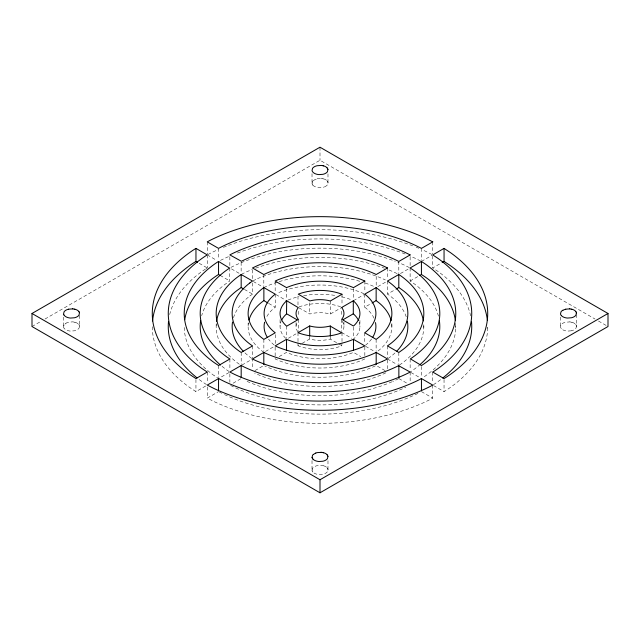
<?xml version="1.0" encoding="UTF-8"?>
<svg xmlns="http://www.w3.org/2000/svg" width="640" height="640" viewBox="0 0 640 640"><rect width="100%" height="100%" fill="white"/><g stroke="black" fill="none" stroke-linecap="round" stroke-linejoin="round"><path stroke-width="0.48" stroke-dasharray="3.2 2.4" d="M63.928 327.992A8.056 4.648 0 0 1 63.552 327.056L64.072 324.872A7.88 4.552 0 0 1 64.832 324.008M79.512 315.424L79.512 326.6L78.984 328.176A7.88 4.552 0 0 1 77.184 329.768A7.888 4.552 0 0 1 74.408 330.816L70.56 331.096A8.056 4.648 0 0 1 68.928 330.88L67.904 330.632A8.056 4.648 0 0 1 64.368 328.6L63.976 328.024M312.072 183.632L312.544 181.416A7.88 4.552 0 0 1 313.304 180.56M327.984 173.832L327.984 183.144L327.456 184.72A7.88 4.552 0 0 1 326.696 185.576A7.888 4.552 0 0 1 324.36 186.928M312.072 470.536L312.544 468.32A7.88 4.552 0 0 1 313.304 467.464A7.888 4.552 0 0 1 317.112 465.68L320.976 465.4A8.056 4.648 0 0 1 322.6 465.616L323.624 465.864M327.984 460.736L327.984 470.056L327.456 471.624A7.88 4.552 0 0 1 326.696 472.488A7.888 4.552 0 0 1 322.888 474.264L319.024 474.552A8.056 4.648 0 0 1 317.4 474.336L316.376 474.08A8.056 4.648 0 0 1 312.84 472.048M561.352 328.616L560.92 328.024A8.056 4.648 0 0 1 560.496 327.056L561.016 324.872A7.88 4.552 0 0 1 562.816 323.272A7.888 4.552 0 0 1 565.592 322.224L569.44 321.944M576.456 314.488L576.456 326.6L575.928 328.176A7.88 4.552 0 0 1 575.168 329.032A7.888 4.552 0 0 1 571.36 330.808M275.232 294.152L275.232 307.192L273.112 308.944A55.904 32.272 0 0 0 265.84 318.528M365.472 345.264L366.888 344.096A55.904 32.272 0 0 0 372.192 338.088M249.84 296L252.528 294.088L252.528 281.04L257.52 278.648M388.144 358.48L390.16 357.04A87.84 50.712 0 0 0 394.976 352.944M399.504 365.024L402.912 362.592A103.824 59.944 0 0 0 423.792 325.056M206.072 268.68L207.256 267.952L207.256 255.84M433.336 384.728L434.52 383.992A151.736 87.608 0 0 0 441.184 379.24M433.552 385.56L444.04 391.616L446.568 390.048A167.712 96.824 0 0 0 487.712 326.28L487.68 328.208M229.848 267.952L229.592 281.144A119.8 69.16 0 0 0 201.672 315.696M32 326.52L41.512 321.032M44.976 319.032L320 160.248L595.024 319.032M152.296 326.76A167.712 96.824 0 0 0 189.664 387.456L195.944 391.624L206.448 385.56M229.08 372.496L218.576 378.56L214.488 375.848M242.008 365.024L252.52 358.96L252.496 369.224M265.48 351.472L274.44 346.304M288.376 338.256L296.72 333.44M298.824 307.776L309.872 313.984A23.96 13.832 0 0 1 329.36 313.792L330.312 314.048L342 307.296M353.456 300.688L364.04 294.576M377.808 286.624L386.696 281.496M400.432 273.56L410.136 267.96L410.112 281.016L413.096 283A119.8 69.16 0 0 1 438.904 318.088M421.448 261.432L431.952 255.36M207.24 386.968L207.24 398.144L218.552 391.616M233.096 383.216L241.184 378.544M254.92 370.616L263.808 365.48M279.216 356.584L286.544 352.352L287.936 352.96A55.904 32.272 0 0 0 350.448 353.592L353.472 352.368L360.776 356.584M298 342.952L298 345.744L301.336 343.816M302.176 343.336L309.688 339L310.64 339.256A23.96 13.832 0 0 0 330.128 339.056L337.832 343.336M374 318.168A55.904 32.272 0 0 0 365.792 308.008L364.744 307.208L371.264 303.448M406.232 316.84A87.84 50.712 0 0 0 388.272 294.6L387.48 294.08L395.568 289.416M410.112 281.016L418.192 276.352M470.608 315.848A151.736 87.608 0 0 0 437.92 271.392L432.744 267.952L441.632 262.816M207.936 254.544L209.976 253.448A167.712 96.824 0 0 1 218.224 249.56M432.744 385.096L432.744 398.136L430.024 399.6A167.712 96.824 0 0 1 214.456 401.768L207.24 398.144M263.816 287.568L267.136 286.016A87.84 50.712 0 0 1 277.416 282.168M364.832 358.928L363.256 359.664A71.872 41.496 0 0 1 278.776 360.512L275.152 358.936L275.152 346.824M385.848 372.816L382.48 374.392A103.824 59.944 0 0 1 254.656 373.104M288.04 300.064L289.552 299.456A55.904 32.272 0 0 1 299.056 296.592M342.008 342.952L341.744 345.856A39.928 23.056 0 0 1 299.432 346.28L298 345.744M317.136 178.76L320.976 178.488M571.336 330.824L567.496 331.096A8.056 4.648 0 0 1 565.872 330.88L564.848 330.632A8.056 4.648 0 0 1 561.312 328.6M322.6 178.704L323.624 178.96M571.072 322.16L572.096 322.416M74.128 322.16L75.152 322.416M363.944 293.712L361.224 292.528A71.872 41.496 0 0 0 276.744 293.384M431.96 254.496L425.544 251.272A167.712 96.824 0 0 0 422.2 249.752M420.6 261L415.488 258.44A151.736 87.608 0 0 0 410.472 256.192M409.352 267.568L405.44 265.608A135.768 78.384 0 0 0 397.872 262.312M397.104 273.632L395.384 272.776A119.8 69.16 0 0 0 388.704 269.864M230.648 385.472L234.56 387.432A135.768 78.384 0 0 0 405.84 387.248M219.4 392.04L221.952 393.32M598.488 321.032L606.272 325.52M207.256 254.904L216.936 260.496M231.456 268.88L240.328 274M253.28 281.48L262.2 286.632M275.976 294.584L286.528 300.672M341.616 332.48L351.632 338.264M365.576 346.312L374.504 351.464M387.472 358.96L397.2 364.576M410.96 372.52L421.448 378.568M199.192 263.288L207.256 267.952M220.16 275.4L229.848 280.992M244.416 289.408L252.528 294.088M268.744 303.448L275.232 307.192M338.672 343.824L342.008 345.752M385.096 370.624L376.184 365.48L372.864 367.024A87.84 50.712 0 0 1 264.728 365.928M398.864 378.568L406.928 383.232M421.448 391.616L432.744 398.136M229.144 371.528L226.904 370.048A119.8 69.16 0 0 1 221.864 366.184M206.52 384.6L202.08 381.648A151.736 87.608 0 0 1 198.464 378.976M263.856 352.416L261.12 350.32A71.872 41.496 0 0 1 248.4 322.904M575.584 324.424L576.024 325.016M327.112 180.976L327.552 181.568M312.888 185.16L312.448 184.568M327.112 467.88L327.552 468.472M312.888 472.064L312.448 471.472M78.648 324.424L79.08 325.016M576.4 325.96L576.456 326.6M327.928 182.504L327.984 183.144M327.928 469.416L327.984 470.056M79.456 325.96L79.512 326.6M560.488 317.128L560.488 326.44M455.744 326.024L455.744 327.888M444.04 379.504L444.04 391.616M432.76 241.856L432.76 253.968M432.744 255.84L432.744 267.952M432.744 372.048L432.744 383.232M423.808 324.776L423.808 327.568M421.448 248.384L421.448 260.496M421.448 366.464L421.448 377.64M410.136 256.784L410.136 266.096M410.152 359.008L410.152 370.192M410.152 372.048L410.152 382.296M398.816 261.456L398.816 273.56M398.824 352.464L398.824 364.576M391.864 323.52L391.864 327.248M387.504 267.984L387.504 279.16M387.48 281.04L387.48 294.08M387.472 345.912L387.472 358.024M387.528 359.92L387.528 369.232M376.192 276.384L376.192 286.624M376.128 339.36L376.128 351.472M364.848 281.064L364.848 292.24M364.768 332.808L364.768 343.984M364.832 346.816L364.832 357.064M364.744 294.168L364.744 307.208M359.928 320.4L359.928 326.92M353.456 288.576L353.456 299.752M353.304 327.12L353.304 338.296M343.952 322.104L343.952 326.76M342 294.256L342 305.432M342.008 332.704L342.008 342.024M341.608 311.248L341.608 315.904M341.616 319.44L341.616 331.544M330.312 301L330.312 314.048M330.32 337.136L330.32 339M320 147.208L320 160.248M312.016 173.672L312.016 182.984M312.016 460.576L312.016 469.896M309.688 337.136L309.688 339M309.68 302.864L309.68 314.04M298.384 311.248L298.384 315.904M298.392 319.432L298.392 331.544M297.992 296.112L297.992 305.432M298 332.704L298 342.016M296.048 322.552L296.048 326.28M286.704 326.184L286.704 338.288M286.528 288.568L286.528 299.744M280.072 319.6L280.072 326.12M275.168 282.008L275.168 292.256M275.256 334.656L275.256 343.968M263.816 274.52L263.816 286.632M263.856 339.376L263.856 351.48M252.52 345.92L252.52 358.032M252.472 269.832L252.472 279.152M248.136 323L248.136 325.8M241.2 352.456L241.2 364.56M241.136 262.36L241.136 273.536M229.848 256.768L229.848 266.088M229.888 358.984L229.888 370.16M229.864 373.904L229.864 382.288M218.552 248.384L218.552 259.568M218.576 365.52L218.576 377.624M216.192 323.608L216.192 325.472M207.256 241.864L207.256 253.976M207.256 372.048L207.256 383.232M195.944 379.512L195.944 391.624M63.544 317.128L63.544 326.44M223.368 247.384A167.712 96.824 0 0 1 412.68 245.824M416.192 247.208A167.712 96.824 0 0 1 418.792 248.28M312.4 471.448A8.056 4.648 0 0 1 312.024 470.504M323.68 465.792A8.056 4.648 0 0 1 327.184 467.824M327.632 468.424A8.056 4.648 0 0 1 328.008 469.368M417.936 393.432A151.736 87.608 0 0 1 224.504 394.6M169.688 314.552A151.736 87.608 0 0 1 205.48 269.048M220.456 260.408A151.736 87.608 0 0 1 228.688 256.56M237.36 253.048A151.736 87.608 0 0 1 407.032 254.76M391.776 324.352A71.872 41.496 0 0 1 377.4 351.496M420.464 364.192A119.8 69.16 0 0 1 410.408 371.896M398.592 378.72A119.8 69.16 0 0 1 392.928 381.392M392.096 381.752A119.8 69.16 0 0 1 245.424 380.648M241.4 274.32A119.8 69.16 0 0 1 252.144 269.52M255.632 268.184A119.8 69.16 0 0 1 384.36 268.184M569.472 321.864A8.056 4.648 0 0 1 571.104 322.088M572.152 322.344A8.056 4.648 0 0 1 575.656 324.368M576.104 324.976A8.056 4.648 0 0 1 576.48 325.912M312.84 185.144A8.056 4.648 0 0 0 316.352 187.168L317.4 187.424A8.056 4.648 0 0 0 319.024 187.64L322.864 187.368A7.88 4.552 0 0 0 324.352 186.936M312.4 184.536A8.056 4.648 0 0 1 312.024 183.6M321 178.416A8.056 4.648 0 0 1 322.632 178.632M323.68 178.888A8.056 4.648 0 0 1 327.184 180.912M327.632 181.52A8.056 4.648 0 0 1 328.008 182.456M342.056 321.12A23.96 13.832 0 0 1 342.912 330.568M297.944 331.928A23.96 13.832 0 0 1 297.632 321.56M313.456 180.632A7.888 4.552 0 0 1 317.264 178.848M251.744 358.44A87.84 50.712 0 0 1 244.712 352.64M233.504 317.712A87.84 50.712 0 0 1 249.856 296M279.216 281.608A87.84 50.712 0 0 1 359.888 281.336M365.248 283.048A87.84 50.712 0 0 1 375.288 287.112M239.304 364.24A103.824 59.944 0 0 1 216.28 323.8M257.512 278.648A103.824 59.944 0 0 1 385.336 279.936M455.648 323.328A135.768 78.384 0 0 1 423.24 377.432M214.488 375.856A135.768 78.384 0 0 1 184.248 325.16M230.928 267.368A135.768 78.384 0 0 1 395.264 261.288M74.16 322.088A8.056 4.648 0 0 0 72.528 321.864L68.664 322.216A7.888 4.552 0 0 0 65.88 323.264M75.208 322.344A8.056 4.648 0 0 1 78.72 324.368M79.16 324.976A8.056 4.648 0 0 1 79.536 325.912M274.208 345.032A55.904 32.272 0 0 1 268.544 339.128M303.656 295.656A55.904 32.272 0 0 1 336.344 295.656M341.84 296.808A55.904 32.272 0 0 1 352.064 300.08M359.2 322.12A39.928 23.056 0 0 1 353.488 339.08M285.768 338.392A39.928 23.056 0 0 1 281.088 321.336M299.04 306.896A39.928 23.056 0 0 1 340.568 306.76M64.976 324.088A7.888 4.552 0 0 1 66.024 323.344"/><path stroke-width="0.96" d="M286.696 300.768L286.512 300.92A39.928 23.056 0 0 0 285.768 325.352L286.704 326.184L298.392 319.432L297.944 318.888A23.96 13.832 0 0 1 298.288 307.632L286.696 300.768L286.512 313.968A39.928 23.056 0 0 0 281.816 319.784M249.84 282.96L252.528 281.04L241.176 274.488L237.088 277.408A103.824 59.944 0 0 0 239.304 351.2L241.2 352.456L252.52 345.92L251.728 345.4A87.84 50.712 0 0 1 249.856 282.952M241.176 274.488L241.176 287.536L237.088 290.448A103.824 59.944 0 0 0 216.576 321.296M263.872 287.592L262.6 288.504A71.872 41.496 0 0 0 261.128 337.28L263.856 339.376L275.256 332.792L274.208 331.992A55.904 32.272 0 0 1 273.12 295.904L275.232 294.152L263.872 287.592L263.872 300.64L262.6 301.544A71.872 41.496 0 0 0 249.008 320.032M195.96 248.384L193.432 249.952A167.712 96.824 0 0 0 189.664 374.416L195.944 378.584L207.256 372.048L202.08 368.608A151.736 87.608 0 0 1 205.48 256.008L207.256 254.904L195.96 248.384L195.96 261.432L193.432 263A167.712 96.824 0 0 0 152.568 320.968M218.552 261.432L217.536 262.056A135.768 78.384 0 0 0 214.488 362.816L218.576 365.52L229.888 358.984L226.904 357A119.8 69.16 0 0 1 229.584 268.104L218.552 261.432L218.552 274.472L217.536 275.096A135.768 78.384 0 0 0 184.752 319.688M32 313.48L320 147.208L608 313.48L608 326.52L320 492.792L32 326.52L32 313.48L320 479.752L608 313.48M218.552 378.568L207.24 385.104L214.456 388.728A167.712 96.824 0 0 0 430.024 386.552L432.744 385.096L421.448 378.568L419.552 379.592A151.736 87.608 0 0 1 224.504 381.56L218.552 378.568L218.552 390.68M241.184 365.504L229.864 372.04L234.56 374.392A135.768 78.384 0 0 0 409.064 372.64L410.152 372.048L398.592 365.68A119.8 69.16 0 0 1 244.608 367.232L241.184 365.504L241.184 377.616M382.48 361.352L387.528 358.992L376.184 352.432L372.864 353.984A87.84 50.712 0 0 1 264.728 352.888L263.808 352.44L252.496 358.976L254.664 360.064A103.824 59.944 0 0 0 382.48 361.352M286.544 339.312L275.152 345.896L278.776 347.472A71.872 41.496 0 0 0 363.256 346.624L364.832 345.88L353.472 339.328L350.448 340.544A55.904 32.272 0 0 1 287.936 339.92L286.544 339.312L286.544 350.496M309.688 325.952L298 332.704L299.432 333.24A39.928 23.056 0 0 0 341.744 332.816L330.128 326.016A23.96 13.832 0 0 1 310.64 326.216L309.688 325.952L309.688 336.2M353.296 300.776L341.608 307.52L342.056 308.072A23.96 13.832 0 0 1 341.712 319.328L353.488 326.032A39.928 23.056 0 0 0 354.224 301.608L353.296 300.776L353.296 313.816L354.224 314.648A39.928 23.056 0 0 1 358.568 320.552M376.144 287.584L364.744 294.168L365.792 294.968A55.904 32.272 0 0 1 366.888 331.056L364.768 332.808L376.128 339.36L377.4 338.456A71.872 41.496 0 0 0 378.88 289.68L376.144 287.584L376.144 300.624L378.88 302.72A71.872 41.496 0 0 1 391.112 320.504M398.8 274.504L387.48 281.04L388.272 281.56A87.84 50.712 0 0 1 390.152 344L387.472 345.912L398.824 352.464L402.912 349.552A103.824 59.944 0 0 0 400.688 275.76L398.8 274.504L398.8 287.544L400.68 288.8A103.824 59.944 0 0 1 423.368 320.88M421.424 261.44L410.112 267.976L413.096 269.952A119.8 69.16 0 0 1 410.408 358.856L421.448 365.528L422.464 364.904A135.768 78.384 0 0 0 425.504 264.152L421.424 261.44L421.424 274.48L425.512 277.192A135.768 78.384 0 0 1 455.384 320.592M444.056 248.376L432.744 254.912L437.92 258.352A151.736 87.608 0 0 1 434.52 370.952L432.744 372.048L444.04 378.568L446.568 377A167.712 96.824 0 0 0 450.336 252.544L444.056 248.376L444.056 261.416L450.336 265.584A167.712 96.824 0 0 1 487.384 320.488M343.28 319.6L353.296 313.816M372.072 302.976L376.144 300.624M396.376 288.944L398.8 287.544M419.808 275.416L421.424 274.48M442.44 262.352L444.056 261.416M68.664 309.176L72.504 308.904M565.608 309.176L569.44 308.904M320.976 452.36L317.136 452.632A7.88 4.552 0 0 0 315.648 453.064M322.6 165.664L323.624 165.92M571.072 309.12L572.096 309.368M74.128 309.12L75.152 309.368M322.6 452.576L323.624 452.824M195.96 261.432L197.576 262.36M218.552 274.472L220.16 275.4M241.176 287.536L243.608 288.936M263.872 300.64L267.928 302.976M286.696 313.816L296.712 319.6M575.584 311.384L576.024 311.976M561.352 315.576L560.92 314.984A8.056 4.648 0 0 1 560.496 314.008L561.016 311.824A7.88 4.552 0 0 1 562.816 310.232M327.112 167.936L327.552 168.528A8.024 4.632 0 0 1 327.992 169.44M327.112 454.84L327.552 455.432A8.056 4.648 0 0 1 328.008 456.32M312.888 459.024L312.448 458.432A8.056 4.648 0 0 1 312.024 457.464M78.648 311.384L79.08 311.976M63.976 314.984L64.416 315.576A8.056 4.648 0 0 0 67.88 317.584L68.928 317.84A8.056 4.648 0 0 0 70.56 318.056L74.392 317.784A7.888 4.552 0 0 0 77.176 316.736A7.88 4.552 0 0 0 78.984 315.128L79.456 312.92A8.056 4.648 0 0 0 79.16 311.928M576.4 312.92L575.928 315.128A7.88 4.552 0 0 1 575.168 315.992A7.888 4.552 0 0 1 574.12 316.736A7.888 4.552 0 0 1 571.344 317.776L567.496 318.056A8.056 4.648 0 0 1 565.872 317.84L564.848 317.584A8.056 4.648 0 0 1 561.312 315.552M327.928 169.464L327.456 171.68A7.88 4.552 0 0 1 326.696 172.536A7.888 4.552 0 0 1 322.888 174.32L319.024 174.6A8.056 4.648 0 0 1 317.4 174.384L316.376 174.136A8.024 4.632 0 0 1 312.88 172.112L312.448 171.528A8.024 4.632 0 0 1 312.056 170.576L312.544 168.376A7.88 4.552 0 0 1 313.304 167.512A7.888 4.552 0 0 1 317.112 165.736L320.976 165.448A8.024 4.632 0 0 1 322.632 165.624M327.928 456.368L327.456 458.584A7.88 4.552 0 0 1 326.696 459.44A7.888 4.552 0 0 1 322.888 461.224L319.024 461.512A8.056 4.648 0 0 1 317.4 461.296L316.376 461.04A8.056 4.648 0 0 1 312.84 459.008M312.072 457.496L312.544 455.28A7.88 4.552 0 0 1 313.304 454.424M421.448 378.568L421.448 390.68M398.864 365.528L398.864 377.64M376.184 352.432L376.184 364.544M353.472 339.328L353.472 350.504M330.32 325.96L330.32 336.208M320 479.752L320 492.792M263.808 352.44L263.808 364.552M471.528 321.936A151.736 87.608 0 0 1 442.76 378.016M197.072 377.88A151.736 87.608 0 0 1 168.512 321.504M313.456 454.496A7.888 4.552 0 0 1 315.792 453.144M439.408 320.976A119.8 69.16 0 0 1 420.464 364.192M220.512 365.048A119.8 69.16 0 0 1 200.656 320.488M321 452.28A8.056 4.648 0 0 1 322.632 452.496M323.68 452.752A8.056 4.648 0 0 1 327.184 454.776M407.368 321.216A87.84 50.712 0 0 1 396.832 351.112M243.48 351.416A87.84 50.712 0 0 1 232.504 322.096M569.472 308.824A8.056 4.648 0 0 1 571.104 309.04M572.152 309.296A8.056 4.648 0 0 1 575.656 311.328M576.104 311.928A8.056 4.648 0 0 1 576.48 312.872M562.96 310.304A7.888 4.552 0 0 1 565.736 309.264M375.488 322.584A55.904 32.272 0 0 1 372.64 337.384M267.144 337.032A55.904 32.272 0 0 1 264.6 322.216M63.928 314.952A8.056 4.648 0 0 1 63.552 314.008L64.072 311.824A7.88 4.552 0 0 1 64.832 310.968A7.888 4.552 0 0 1 68.64 309.192M72.528 308.824A8.056 4.648 0 0 1 74.16 309.04M75.208 309.296A8.056 4.648 0 0 1 78.72 311.328M323.672 165.88A8.024 4.632 0 0 1 327.168 167.904M342 294.256L330.312 301L329.36 300.744A23.96 13.832 0 0 0 309.872 300.944L298.256 294.144A39.928 23.056 0 0 1 340.568 293.72L342 294.256M364.848 281.064L353.456 287.648L352.064 287.04A55.904 32.272 0 0 0 289.552 286.408L286.528 287.632L275.168 281.072L276.744 280.336A71.872 41.496 0 0 1 361.224 279.488L364.848 281.064M387.504 267.984L376.192 274.52L375.288 274.064A87.84 50.712 0 0 0 267.136 272.976L263.816 274.52L252.472 267.968L257.52 265.608A103.824 59.944 0 0 1 385.336 266.896L387.504 267.984M410.136 254.92L398.816 261.456L395.384 259.728A119.8 69.16 0 0 0 241.4 261.28L229.848 254.904L230.928 254.32A135.768 78.384 0 0 1 405.44 252.568L410.136 254.92M432.76 241.856L421.448 248.384L415.488 245.4A151.736 87.608 0 0 0 220.456 247.36L218.552 248.384L207.256 241.864L209.976 240.4A167.712 96.824 0 0 1 425.544 238.232L432.76 241.856"/></g></svg>
